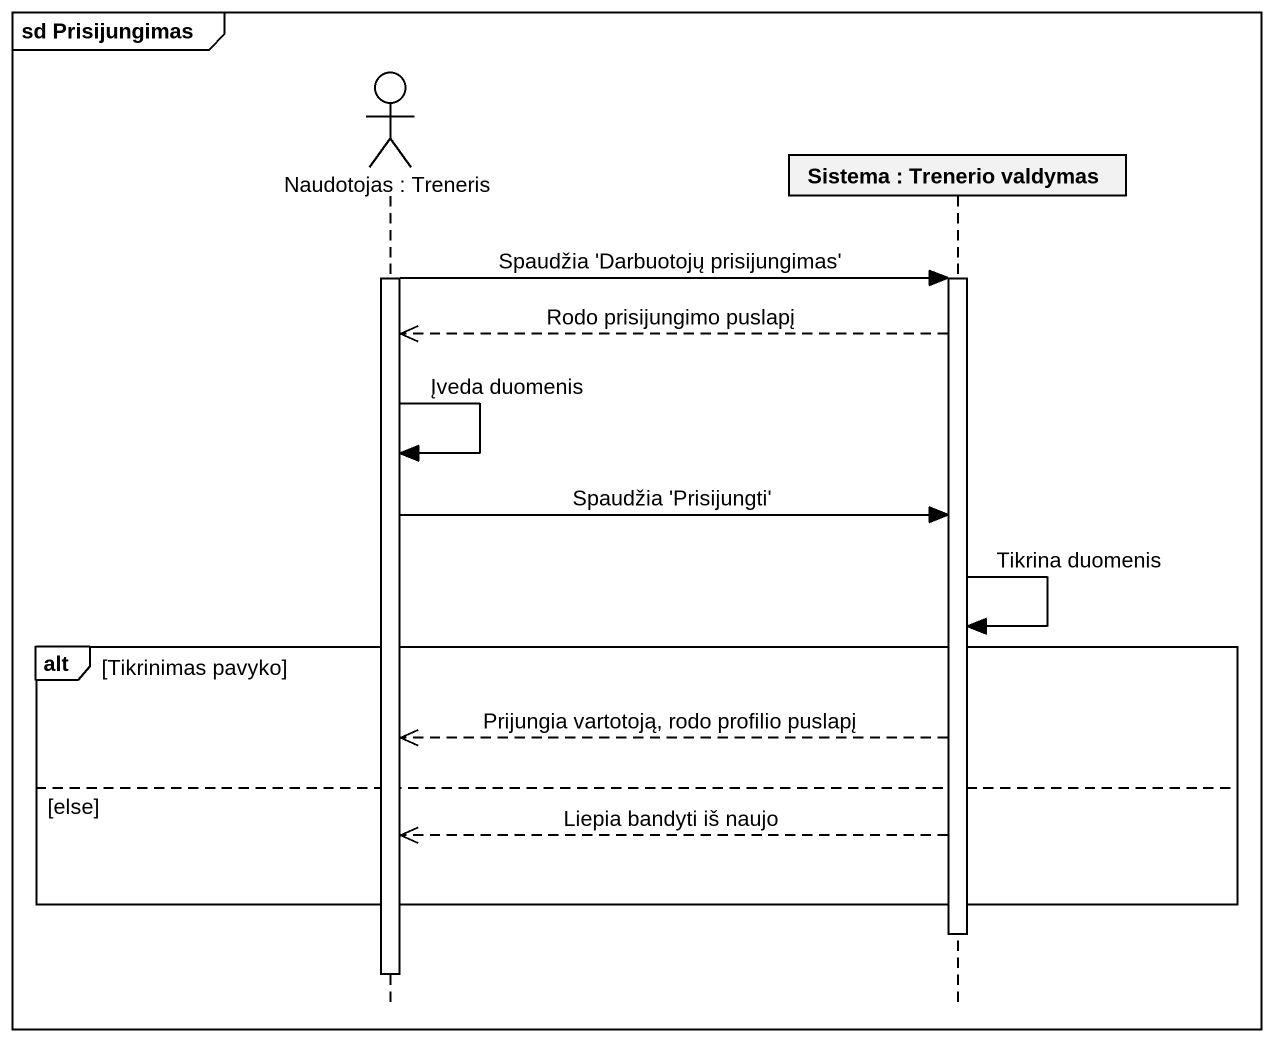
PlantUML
@startuml
mainframe sd Prisijungimas
hide footbox
actor "Naudotojas : Treneris" as Naudotojas
participant "Sistema : Trenerio valdymas" as Sistema

activate Naudotojas
Naudotojas -> Sistema : Spaudžia 'Darbuotojų prisijungimas'
activate Sistema
Sistema -->> Naudotojas : Rodo prisijungimo puslapį
Naudotojas -> Naudotojas : Įveda duomenis
Naudotojas -> Sistema : Spaudžia 'Prisijungti'
Sistema -> Sistema : Tikrina duomenis
alt Tikrinimas pavyko
  Sistema -->> Naudotojas : Prijungia vartotoją, rodo profilio puslapį
else else
  Sistema -->> Naudotojas : Liepia bandyti iš naujo
end
deactivate Sistema
deactivate Naudotojas
@enduml
